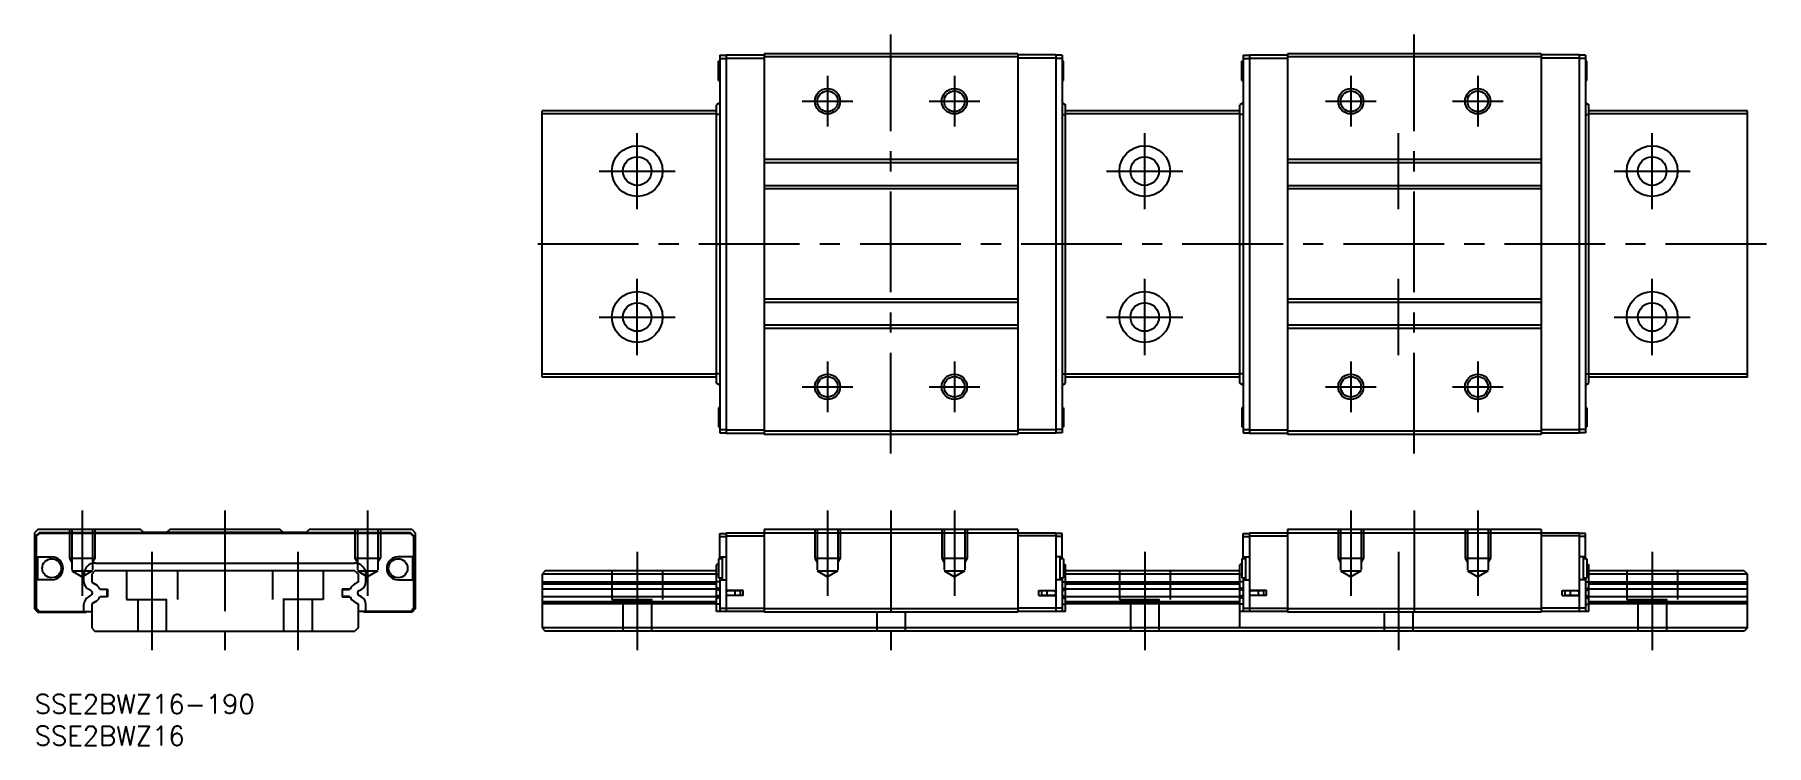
# Model space of a CAD drawing. Extents: x 0 to 273, y -8 to 104.
import ezdxf

# ---------------------------------------------------------------- set-up
doc = ezdxf.new("R2010")
doc.units = 0
doc.header["$LTSCALE"] = 0.5
doc.linetypes.add('CENTER', pattern=[50.8, 31.75, -6.35, 6.35, -6.35])
doc.linetypes.add('DASHED', pattern=[19.05, 12.7, -6.35])
for name, color, linetype in [('MSM_CENTER', 1, 'CENTER'), ('MSM_CONTINUOUS', 7, 'CONTINUOUS'), ('MSM_DASHED', 4, 'DASHED'), ('MSM_NARROW', 5, 'CONTINUOUS'), ('MSM_PART_NUMBER', 7, 'CONTINUOUS')]:
    doc.layers.add(name, color=color, linetype=linetype)
doc.styles.get("Standard").update_dxf_attribs({"font": 'txt.shx', "height": 3, "bigfont": 'bigfont.shx'})

# ---------------------------------------------------------------- blocks, each defined once
blk = doc.blocks.new('*U2')
at = {"layer": 'MSM_PART_NUMBER'}
blk.add_text('SSE2BWZ16-190', height=3, dxfattribs=at).set_placement((0, -3))
blk = doc.blocks.new('*U3')
at = {"layer": 'MSM_PART_NUMBER'}
blk.add_text('SSE2BWZ16', height=3, dxfattribs=at).set_placement((0, -8))

msp = doc.modelspace()

# ---------------------------------------------------------------- linework, layer by layer
at = {"layer": 'MSM_CENTER'}
for p, q in [((135, 38), (135, 104)), ((217.5, 38), (217.5, 104)), ((125, 97.5), (125, 89.5)), ((145, 97.5), (145, 89.5)), ((207.5, 97.5), (207.5, 89.5)), ((227.5, 97.5), (227.5, 89.5)), ((121, 93.5), (129, 93.5)), ((141, 93.5), (149, 93.5)), ((203.5, 93.5), (211.5, 93.5)), ((223.5, 93.5), (231.5, 93.5)), ((95, 76.5), (95, 88.5)), ((175, 76.5), (175, 88.5)), ((215, 76.5), (215, 88.5)), ((255, 76.5), (255, 88.5)), ((89, 82.5), (101, 82.5)), ((169, 82.5), (181, 82.5)), ((249, 82.5), (261, 82.5)), ((273, 71), (77, 71)), ((95, 53.5), (95, 65.5)), ((175, 53.5), (175, 65.5)), ((215, 53.5), (215, 65.5)), ((255, 53.5), (255, 65.5)), ((89, 59.5), (101, 59.5)), ((169, 59.5), (181, 59.5)), ((249, 59.5), (261, 59.5)), ((125, 52.5), (125, 44.5)), ((145, 52.5), (145, 44.5)), ((207.5, 52.5), (207.5, 44.5)), ((227.5, 52.5), (227.5, 44.5)), ((121, 48.5), (129, 48.5)), ((141, 48.5), (149, 48.5)), ((203.5, 48.5), (211.5, 48.5)), ((223.5, 48.5), (231.5, 48.5)), ((7.5, 29), (7.5, 15.564115)), ((30, 29), (30, 7)), ((52.5, 29), (52.5, 15.564115)), ((125, 29), (125, 15.564115)), ((135, 29), (135, 7)), ((145, 29), (145, 15.564115)), ((207.5, 29), (207.5, 15.564115)), ((217.5, 29), (217.5, 10)), ((227.5, 29), (227.5, 15.564115)), ((18.5, 22.5), (18.5, 7)), ((41.5, 22.5), (41.5, 7)), ((95, 22.5), (95, 7)), ((175, 22.5), (175, 7)), ((215, 22.5), (215, 7)), ((255, 22.5), (255, 7))]:
    msp.add_line(p, q, dxfattribs=at)
at = {"layer": 'MSM_CONTINUOUS'}
for p, q in [((108, 99.8), (107.8, 99.8)), ((107.8, 96.8), (107.8, 99.8)), ((108, 100.75), (108, 41.25)), ((108, 100.75), (109, 100.75)), ((108, 100.25), (109, 100.25)), ((109, 100.8), (109, 41.2)), ((109, 100.8), (115, 100.8)), ((109, 100.3), (115, 100.3)), ((155, 101), (115, 101)), ((115, 101), (115, 41)), ((155, 100.5), (115, 100.5)), ((155, 101), (155, 41)), ((161, 100.8), (155, 100.8)), ((161, 100.3), (155, 100.3)), ((161, 100.8), (161, 41.2)), ((162, 100.75), (161, 100.75)), ((162, 100.25), (161, 100.25)), ((162, 100.75), (162, 41.25)), ((162.2, 99.8), (162, 99.8)), ((162.2, 96.8), (162.2, 99.8)), ((190.3, 96.8), (190.3, 99.8)), ((190.5, 99.8), (190.3, 99.8)), ((190.5, 100.75), (190.5, 41.25)), ((190.5, 100.75), (191.5, 100.75)), ((190.5, 100.25), (191.5, 100.25)), ((191.5, 100.8), (191.5, 41.2)), ((191.5, 100.8), (197.5, 100.8)), ((191.5, 100.3), (197.5, 100.3)), ((237.5, 101), (197.5, 101)), ((197.5, 101), (197.5, 41)), ((237.5, 100.5), (197.5, 100.5)), ((237.5, 101), (237.5, 41)), ((243.5, 100.8), (237.5, 100.8)), ((243.5, 100.3), (237.5, 100.3)), ((243.5, 100.8), (243.5, 41.2)), ((244.5, 100.75), (243.5, 100.75)), ((244.5, 100.25), (243.5, 100.25)), ((244.5, 100.75), (244.5, 41.25)), ((244.7, 99.8), (244.5, 99.8)), ((244.7, 96.8), (244.7, 99.8)), ((107.8, 96.8), (108, 96.8)), ((162, 96.8), (162.2, 96.8)), ((190.3, 96.8), (190.5, 96.8)), ((244.5, 96.8), (244.7, 96.8)), ((108, 93.23), (107.5, 92.93)), ((107.5, 49.07), (107.5, 92.93)), ((162, 93.23), (162.5, 92.93)), ((162.5, 49.07), (162.5, 92.93)), ((190.5, 93.23), (190, 92.93)), ((190, 49.07), (190, 92.93)), ((244.5, 93.23), (245, 92.93)), ((245, 49.07), (245, 92.93)), ((80, 50), (80, 92)), ((107.5, 92), (80, 92)), ((107.5, 91.5), (80, 91.5)), ((108, 91.43), (107.5, 91.43)), ((162, 91.43), (162.5, 91.43)), ((190, 92), (162.5, 92)), ((190, 91.5), (162.5, 91.5)), ((190.5, 91.43), (190, 91.43)), ((244.5, 91.43), (245, 91.43)), ((270, 92), (245, 92)), ((270, 91.5), (245, 91.5)), ((270, 50), (270, 92)), ((155, 84.3), (115, 84.3)), ((155, 83.8), (115, 83.8)), ((237.5, 84.3), (197.5, 84.3)), ((237.5, 83.8), (197.5, 83.8)), ((155, 80.2), (115, 80.2)), ((155, 79.7), (115, 79.7)), ((237.5, 80.2), (197.5, 80.2)), ((237.5, 79.7), (197.5, 79.7)), ((107.5, 71), (108, 71)), ((162.5, 71), (162, 71)), ((190, 71), (190.5, 71)), ((245, 71), (244.5, 71)), ((155, 62.3), (115, 62.3)), ((155, 61.8), (115, 61.8)), ((237.5, 62.3), (197.5, 62.3)), ((237.5, 61.8), (197.5, 61.8)), ((155, 58.2), (115, 58.2)), ((155, 57.7), (115, 57.7)), ((237.5, 58.2), (197.5, 58.2)), ((237.5, 57.7), (197.5, 57.7)), ((107.5, 50.5), (80, 50.5)), ((107.5, 50), (80, 50)), ((108, 50.57), (107.5, 50.57)), ((162, 50.57), (162.5, 50.57)), ((190, 50.5), (162.5, 50.5)), ((190, 50), (162.5, 50)), ((190.5, 50.57), (190, 50.57)), ((244.5, 50.57), (245, 50.57)), ((270, 50.5), (245, 50.5)), ((270, 50), (245, 50)), ((108, 48.77), (107.5, 49.07)), ((162, 48.77), (162.5, 49.07)), ((190.5, 48.77), (190, 49.07)), ((244.5, 48.77), (245, 49.07)), ((107.8, 45.2), (107.8, 42.2)), ((108, 45.2), (107.8, 45.2)), ((162.2, 45.2), (162, 45.2)), ((162.2, 45.2), (162.2, 42.2)), ((190.3, 45.2), (190.3, 42.2)), ((190.5, 45.2), (190.3, 45.2)), ((244.7, 45.2), (244.5, 45.2)), ((244.7, 45.2), (244.7, 42.2)), ((107.8, 42.2), (108, 42.2)), ((108, 41.75), (109, 41.75)), ((108, 41.25), (109, 41.25)), ((109, 41.7), (115, 41.7)), ((109, 41.2), (115, 41.2)), ((155, 41.5), (115, 41.5)), ((155, 41), (115, 41)), ((161, 41.7), (155, 41.7)), ((161, 41.2), (155, 41.2)), ((162, 41.75), (161, 41.75)), ((162, 41.25), (161, 41.25)), ((162, 42.2), (162.2, 42.2)), ((190.3, 42.2), (190.5, 42.2)), ((190.5, 41.75), (191.5, 41.75)), ((190.5, 41.25), (191.5, 41.25)), ((191.5, 41.7), (197.5, 41.7)), ((191.5, 41.2), (197.5, 41.2)), ((237.5, 41.5), (197.5, 41.5)), ((237.5, 41), (197.5, 41)), ((243.5, 41.7), (237.5, 41.7)), ((243.5, 41.2), (237.5, 41.2)), ((244.5, 41.75), (243.5, 41.75)), ((244.5, 41.25), (243.5, 41.25)), ((244.5, 42.2), (244.7, 42.2)), ((0.5, 26), (0, 25.5)), ((0, 25.5), (0, 13.5)), ((0.7, 25.5), (0.2, 25)), ((0.2, 25), (0.2, 13.6)), ((0.75, 25.4), (0.25, 24.9)), ((0.25, 24.9), (0.25, 21.7)), ((16.7, 26), (0.5, 26)), ((59.3, 25.5), (0.7, 25.5)), ((59.25, 25.4), (0.75, 25.4)), ((17.2, 25.55), (16.7, 26)), ((42.8, 25.55), (17.2, 25.55)), ((21.3, 26), (20.8, 25.55)), ((38.7, 26), (21.3, 26)), ((38.7, 26), (39.2, 25.55)), ((42.8, 25.55), (43.3, 26)), ((59.5, 26), (43.3, 26)), ((59.25, 25.4), (59.75, 24.9)), ((59.3, 25.5), (59.8, 25)), ((59.5, 26), (60, 25.5)), ((59.75, 24.9), (59.75, 21.7)), ((59.8, 25), (59.8, 13.6)), ((60, 25.5), (60, 13.5)), ((108, 21.4), (108, 25.4)), ((108, 25.4), (109, 25.4)), ((108, 24.9), (109, 24.9)), ((109, 25.5), (109, 13.1)), ((109, 25.5), (161, 25.5)), ((109, 25), (115, 25)), ((155, 26), (115, 26)), ((115, 26), (115, 13)), ((155, 26), (155, 13)), ((161, 25), (155, 25)), ((161, 25.5), (161, 13.1)), ((162, 25.4), (161, 25.4)), ((162, 24.9), (161, 24.9)), ((162, 21.4), (162, 25.4)), ((190.5, 21.4), (190.5, 25.4)), ((190.5, 25.4), (191.5, 25.4)), ((190.5, 24.9), (191.5, 24.9)), ((191.5, 25.5), (243.5, 25.5)), ((191.5, 25.5), (191.5, 13.1)), ((191.5, 25), (197.5, 25)), ((237.5, 26), (197.5, 26)), ((197.5, 26), (197.5, 13)), ((237.5, 26), (237.5, 13)), ((243.5, 25), (237.5, 25)), ((243.5, 25.5), (243.5, 13.1)), ((244.5, 25.4), (243.5, 25.4)), ((244.5, 24.9), (243.5, 24.9)), ((244.5, 21.4), (244.5, 25.4)), ((0.25, 21.7), (2.7, 21.7)), ((0.45, 21.7), (0.45, 18.1)), ((9.5, 19.5), (9, 19)), ((50.5, 19.5), (9.5, 19.5)), ((9.57, 20.73), (50.43, 20.73)), ((50.5, 19.5), (51, 19)), ((59.75, 21.7), (57.3, 21.7)), ((59.55, 21.7), (59.55, 18.1)), ((80.5, 19.5), (80, 19)), ((107.5, 19.5), (80.5, 19.5)), ((107.8, 20.61), (107.5, 20.43)), ((107.5, 13.1), (107.5, 20.43)), ((107.8, 21.4), (107.8, 18.4)), ((108.4, 21.4), (107.8, 21.4)), ((108, 21.7), (109, 21.7)), ((108.4, 21.7), (108.4, 18.1)), ((162, 21.7), (161, 21.7)), ((161.6, 21.7), (161.6, 18.1)), ((162.2, 21.4), (161.6, 21.4)), ((162.2, 21.4), (162.2, 18.4)), ((162.2, 20.61), (162.5, 20.43)), ((162.5, 13.1), (162.5, 20.43)), ((190, 19.5), (162.5, 19.5)), ((190.3, 20.61), (190, 20.43)), ((190, 10.5), (190, 20.43)), ((190.3, 21.4), (190.3, 18.4)), ((190.9, 21.4), (190.3, 21.4)), ((190.5, 21.7), (191.5, 21.7)), ((190.9, 21.7), (190.9, 18.1)), ((244.5, 21.7), (243.5, 21.7)), ((244.1, 21.7), (244.1, 18.1)), ((244.7, 21.4), (244.1, 21.4)), ((244.7, 21.4), (244.7, 18.4)), ((244.7, 20.61), (245, 20.43)), ((245, 13.1), (245, 20.43)), ((269.5, 19.5), (245, 19.5)), ((269.5, 19.5), (270, 19)), ((0.2, 16.4), (0.25, 16.4)), ((0.25, 18.1), (0.25, 13.6)), ((2.7, 18.1), (0.25, 18.1)), ((7.77, 17.764275), (7.77, 18.93)), ((8.925814, 16.34641), (8.42, 16.638442)), ((9, 19), (9, 17.723861)), ((9, 17.723861), (9.56, 17.400544)), ((10.282271, 16.6), (11.5, 16.6)), ((10.379145, 16.549999), (10.358567, 16.600219)), ((11.45, 16.55), (10.379148, 16.55)), ((11.45, 15.45), (11.45, 16.55)), ((11.5, 16.6), (11.5, 15.4)), ((49.717729, 16.6), (48.5, 16.6)), ((48.5, 16.6), (48.5, 15.4)), ((48.55, 16.55), (49.620852, 16.55)), ((48.55, 15.45), (48.55, 16.55)), ((49.620855, 16.549999), (49.641433, 16.600219)), ((51, 17.723861), (50.44, 17.400544)), ((51, 19), (51, 17.723861)), ((51.074186, 16.34641), (51.58, 16.638442)), ((52.23, 17.764275), (52.23, 18.93)), ((57.3, 18.1), (59.75, 18.1)), ((59.75, 18.1), (59.75, 13.6)), ((59.8, 16.4), (59.75, 16.4)), ((107.5, 19), (80, 19)), ((80, 19), (80, 10.5)), ((107.5, 17.723861), (80, 17.723861)), ((107.5, 17.400544), (80, 17.400544)), ((107.5, 16.6), (80, 16.6)), ((107.8, 18.93), (107.5, 18.93)), ((108, 17.764275), (107.5, 17.764275)), ((108, 16.638442), (107.5, 16.89825)), ((108, 16.34641), (107.5, 16.606218)), ((107.8, 18.4), (108.4, 18.4)), ((108, 18.4), (108, 13.1)), ((108, 18.1), (109, 18.1)), ((111.7, 16.4), (109, 16.4)), ((109.8, 16.35), (109.8, 16.4)), ((110.260586, 16.35), (110.260586, 16.4)), ((111.7, 15.6), (111.7, 16.4)), ((158.3, 16.4), (161, 16.4)), ((158.3, 15.6), (158.3, 16.4)), ((159.739414, 16.35), (159.739414, 16.4)), ((160.2, 16.35), (160.2, 16.4)), ((162, 18.1), (161, 18.1)), ((161.6, 18.4), (162.2, 18.4)), ((162, 18.4), (162, 13.1)), ((162, 17.764275), (162.5, 17.764275)), ((162, 16.638442), (162.5, 16.89825)), ((162, 16.34641), (162.5, 16.606218)), ((162.2, 18.93), (162.5, 18.93)), ((190, 19), (162.5, 19)), ((190, 17.723861), (162.5, 17.723861)), ((190, 17.400544), (162.5, 17.400544)), ((190, 16.6), (162.5, 16.6)), ((190.3, 18.93), (190, 18.93)), ((190.5, 17.764275), (190, 17.764275)), ((190.5, 16.638442), (190, 16.89825)), ((190.5, 16.34641), (190, 16.606218)), ((190.3, 18.4), (190.9, 18.4)), ((190.5, 18.4), (190.5, 13.1)), ((190.5, 18.1), (191.5, 18.1)), ((194.2, 16.4), (191.5, 16.4)), ((192.3, 16.35), (192.3, 16.4)), ((192.760586, 16.35), (192.760586, 16.4)), ((194.2, 15.6), (194.2, 16.4)), ((240.8, 16.4), (243.5, 16.4)), ((240.8, 15.6), (240.8, 16.4)), ((242.239414, 16.35), (242.239414, 16.4)), ((242.7, 16.35), (242.7, 16.4)), ((244.5, 18.1), (243.5, 18.1)), ((244.1, 18.4), (244.7, 18.4)), ((244.5, 18.4), (244.5, 13.1)), ((244.5, 17.764275), (245, 17.764275)), ((244.5, 16.638442), (245, 16.89825)), ((244.5, 16.34641), (245, 16.606218)), ((244.7, 18.93), (245, 18.93)), ((270, 19), (245, 19)), ((270, 17.723861), (245, 17.723861)), ((270, 17.400544), (245, 17.400544)), ((270, 16.6), (245, 16.6)), ((270, 10.5), (270, 19)), ((0.2, 15.6), (0.25, 15.6)), ((7.77, 13.1), (7.77, 14.235725)), ((8.42, 15.361558), (8.925814, 15.65359)), ((9.56, 14.599456), (9, 14.276139)), ((9, 14.276139), (9, 10.5)), ((11.5, 15.4), (10.282271, 15.4)), ((10.358585, 15.399825), (10.379143, 15.450002)), ((10.379148, 15.45), (11.45, 15.45)), ((48.5, 15.4), (49.717729, 15.4)), ((49.620852, 15.45), (48.55, 15.45)), ((49.641415, 15.399825), (49.620857, 15.450002)), ((50.44, 14.599456), (51, 14.276139)), ((51, 14.276139), (51, 10.5)), ((51.58, 15.361558), (51.074186, 15.65359)), ((52.23, 13.1), (52.23, 14.235725)), ((59.8, 15.6), (59.75, 15.6)), ((107.5, 15.4), (80, 15.4)), ((107.5, 14.599456), (80, 14.599456)), ((107.5, 14.276139), (80, 14.276139)), ((108, 15.65359), (107.5, 15.393782)), ((108, 15.361558), (107.5, 15.10175)), ((108, 14.235725), (107.5, 14.235725)), ((111.7, 15.6), (109, 15.6)), ((111.2, 16.35), (109.35, 16.35)), ((109.35, 15.65), (111.2, 15.65)), ((109.8, 15.6), (109.8, 15.65)), ((110.260586, 15.6), (110.260586, 15.65)), ((110.4, 16.35), (110.4, 15.65)), ((111.2, 16.35), (111.2, 15.65)), ((158.3, 15.6), (161, 15.6)), ((160.65, 16.35), (158.8, 16.35)), ((158.8, 15.65), (158.8, 16.35)), ((158.8, 15.65), (160.65, 15.65)), ((159.6, 15.65), (159.6, 16.35)), ((159.739414, 15.6), (159.739414, 15.65)), ((160.2, 15.6), (160.2, 15.65)), ((162, 15.65359), (162.5, 15.393782)), ((162, 15.361558), (162.5, 15.10175)), ((162, 14.235725), (162.5, 14.235725)), ((190, 15.4), (162.5, 15.4)), ((190, 14.599456), (162.5, 14.599456)), ((190, 14.276139), (162.5, 14.276139)), ((190.5, 15.65359), (190, 15.393782)), ((190.5, 15.361558), (190, 15.10175)), ((190.5, 14.235725), (190, 14.235725)), ((194.2, 15.6), (191.5, 15.6)), ((193.7, 16.35), (191.85, 16.35)), ((191.85, 15.65), (193.7, 15.65)), ((192.3, 15.6), (192.3, 15.65)), ((192.760586, 15.6), (192.760586, 15.65)), ((192.9, 16.35), (192.9, 15.65)), ((193.7, 16.35), (193.7, 15.65)), ((240.8, 15.6), (243.5, 15.6)), ((243.15, 16.35), (241.3, 16.35)), ((241.3, 15.65), (241.3, 16.35)), ((241.3, 15.65), (243.15, 15.65)), ((242.1, 15.65), (242.1, 16.35)), ((242.239414, 15.6), (242.239414, 15.65)), ((242.7, 15.6), (242.7, 15.65)), ((244.5, 15.65359), (245, 15.393782)), ((244.5, 15.361558), (245, 15.10175)), ((244.5, 14.235725), (245, 14.235725)), ((270, 15.4), (245, 15.4)), ((270, 14.599456), (245, 14.599456)), ((270, 14.276139), (245, 14.276139)), ((0, 13.5), (0.5, 13)), ((0.2, 13.6), (0.7, 13.1)), ((0.25, 13.6), (0.75, 13.1)), ((0.5, 13), (8.1, 13)), ((0.7, 13.1), (9, 13.1)), ((8.1, 13), (8.2, 13.1)), ((59.3, 13.1), (51, 13.1)), ((51.9, 13), (51.8, 13.1)), ((59.5, 13), (51.9, 13)), ((59.75, 13.6), (59.25, 13.1)), ((59.8, 13.6), (59.3, 13.1)), ((60, 13.5), (59.5, 13)), ((115, 13.1), (107.5, 13.1)), ((108, 13.6), (115, 13.6)), ((155, 13.5), (115, 13.5)), ((155, 13), (115, 13)), ((162, 13.6), (155, 13.6)), ((162.5, 13.1), (155, 13.1)), ((197.5, 13.1), (190, 13.1)), ((190.5, 13.6), (197.5, 13.6)), ((237.5, 13.5), (197.5, 13.5)), ((237.5, 13), (197.5, 13)), ((244.5, 13.6), (237.5, 13.6)), ((245, 13.1), (237.5, 13.1)), ((9, 10.5), (9.5, 10)), ((9.5, 10), (50.5, 10)), ((51, 10.5), (50.5, 10)), ((270, 10.5), (80, 10.5)), ((80, 10.5), (80.5, 10)), ((269.5, 10), (80.5, 10)), ((270, 10.5), (269.5, 10))]:
    msp.add_line(p, q, dxfattribs=at)
for centre, radius in [((125, 93.5), 1.621), ((145, 93.5), 1.621), ((207.5, 93.5), 1.621), ((227.5, 93.5), 1.621), ((95, 82.5), 4), ((95, 82.5), 2.25), ((175, 82.5), 4), ((175, 82.5), 2.25), ((255, 82.5), 4), ((255, 82.5), 2.25), ((95, 59.5), 4), ((175, 59.5), 4), ((255, 59.5), 4), ((95, 59.5), 2.25), ((175, 59.5), 2.25), ((255, 59.5), 2.25), ((125, 48.5), 1.621), ((145, 48.5), 1.621), ((207.5, 48.5), 1.621), ((227.5, 48.5), 1.621), ((2.7, 19.9), 1.5), ((57.3, 19.9), 1.5)]:
    msp.add_circle(centre, radius, dxfattribs=at)
for centre, radius, start, end in [((2.7, 19.9), 1.8, 270, 90), ((9.570026, 18.929974), 1.800026, 90.000832, 179.999168), ((50.429974, 18.929974), 1.800026, 0.000832, 89.999168), ((57.3, 19.9), 1.8, 90, 270), ((9.07, 17.764275), 1.3, 180, 240), ((8.685, 15.885), 1.75, 24.115126, 60), ((51.315, 15.885), 1.75, 120, 155.884874), ((50.93, 17.764275), 1.3, 300, 0), ((9.07, 14.235725), 1.3, 120, 180), ((8.725814, 16), 0.4, 300, 60), ((8.685, 16.115), 1.75, 300, 335.884874), ((51.315, 16.115), 1.75, 204.115126, 240), ((51.274186, 16), 0.4, 120, 240), ((50.93, 14.235725), 1.3, 0, 60), ((109.35, 16), 0.35, 90, 270), ((160.65, 16), 0.35, 270, 90), ((191.85, 16), 0.35, 90, 270), ((243.15, 16), 0.35, 270, 90)]:
    msp.add_arc(centre, radius, start, end, dxfattribs=at)
at = {"layer": 'MSM_DASHED'}
for p, q in [((5.5, 26), (5.5, 21.5)), ((5.879, 26), (5.879, 19.5)), ((9.121, 26), (9.121, 19.5)), ((9.5, 26), (9.5, 21.5)), ((50.5, 26), (50.5, 21.5)), ((50.879, 26), (50.879, 19.5)), ((54.121, 26), (54.121, 19.5)), ((54.5, 26), (54.5, 21.5)), ((123, 26), (123, 21.5)), ((123.379, 26), (123.379, 19.5)), ((126.621, 26), (126.621, 19.5)), ((127, 26), (127, 21.5)), ((143, 26), (143, 21.5)), ((143.379, 26), (143.379, 19.5)), ((146.621, 26), (146.621, 19.5)), ((147, 26), (147, 21.5)), ((205.5, 26), (205.5, 21.5)), ((205.879, 26), (205.879, 19.5)), ((209.121, 26), (209.121, 19.5)), ((209.5, 26), (209.5, 21.5)), ((225.5, 26), (225.5, 21.5)), ((225.879, 26), (225.879, 19.5)), ((229.121, 26), (229.121, 19.5)), ((229.5, 26), (229.5, 21.5)), ((5.5, 21.5), (9.5, 21.5)), ((5.5, 21.5), (5.879, 20.843553)), ((5.879, 19.5), (9.121, 19.5)), ((5.879, 19.5), (7.5, 18.564115)), ((9.121, 19.5), (7.5, 18.564115)), ((9.5, 21.5), (9.121, 20.843553)), ((14.5, 19.5), (14.5, 15)), ((22.5, 19.5), (22.5, 15)), ((37.5, 19.5), (37.5, 15)), ((45.5, 19.5), (45.5, 15)), ((50.5, 21.5), (54.5, 21.5)), ((50.5, 21.5), (50.879, 20.843553)), ((50.879, 19.5), (54.121, 19.5)), ((50.879, 19.5), (52.5, 18.564115)), ((54.121, 19.5), (52.5, 18.564115)), ((54.5, 21.5), (54.121, 20.843553)), ((91, 19.5), (91, 15)), ((99, 19.5), (99, 15)), ((123, 21.5), (127, 21.5)), ((123, 21.5), (123.379, 20.843553)), ((123.379, 19.5), (126.621, 19.5)), ((123.379, 19.5), (125, 18.564115)), ((126.621, 19.5), (125, 18.564115)), ((127, 21.5), (126.621, 20.843553)), ((143, 21.5), (147, 21.5)), ((143, 21.5), (143.379, 20.843553)), ((143.379, 19.5), (146.621, 19.5)), ((143.379, 19.5), (145, 18.564115)), ((146.621, 19.5), (145, 18.564115)), ((147, 21.5), (146.621, 20.843553)), ((171, 19.5), (171, 15)), ((179, 19.5), (179, 15)), ((205.5, 21.5), (209.5, 21.5)), ((205.5, 21.5), (205.879, 20.843553)), ((205.879, 19.5), (209.121, 19.5)), ((205.879, 19.5), (207.5, 18.564115)), ((209.121, 19.5), (207.5, 18.564115)), ((209.5, 21.5), (209.121, 20.843553)), ((225.5, 21.5), (229.5, 21.5)), ((225.5, 21.5), (225.879, 20.843553)), ((225.879, 19.5), (229.121, 19.5)), ((225.879, 19.5), (227.5, 18.564115)), ((229.121, 19.5), (227.5, 18.564115)), ((229.5, 21.5), (229.121, 20.843553)), ((251, 19.5), (251, 15)), ((259, 19.5), (259, 15)), ((14.5, 15), (22.5, 15)), ((16.25, 15), (16.25, 10)), ((20.75, 15), (20.75, 10)), ((45.5, 15), (37.5, 15)), ((39.25, 15), (39.25, 10)), ((43.75, 15), (43.75, 10)), ((91, 15), (99, 15)), ((92.75, 15), (92.75, 10)), ((97.25, 15), (97.25, 10)), ((171, 15), (179, 15)), ((172.75, 15), (172.75, 10)), ((177.25, 15), (177.25, 10)), ((251, 15), (259, 15)), ((252.75, 15), (252.75, 10)), ((257.25, 15), (257.25, 10)), ((132.75, 13), (132.75, 10)), ((137.25, 13), (137.25, 10)), ((212.75, 13), (212.75, 10)), ((217.25, 13), (217.25, 10))]:
    msp.add_line(p, q, dxfattribs=at)
at = {"layer": 'MSM_NARROW'}
for centre in [(125, 93.5), (145, 93.5), (207.5, 93.5), (227.5, 93.5), (125, 48.5), (145, 48.5), (207.5, 48.5), (227.5, 48.5)]:
    msp.add_circle(centre, 2, dxfattribs=at)

# ---------------------------------------------------------------- block references
at = {"layer": 'MSM_CONTINUOUS'}
for name in ['*U2', '*U3']:
    msp.add_blockref(name, (0, 0), dxfattribs=at)

doc.saveas('drawing.dxf')
